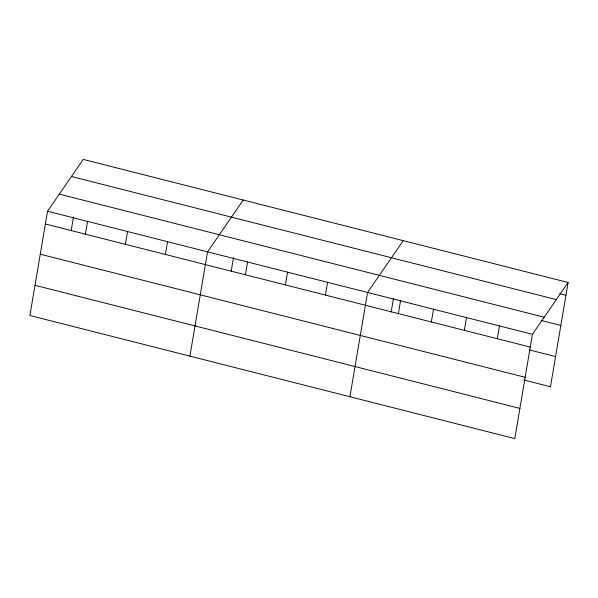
<?xml version="1.0" encoding="UTF-8"?>
<svg xmlns="http://www.w3.org/2000/svg" width="598" height="598" viewBox="0 0 598 598"><rect width="100%" height="100%" fill="white"/><g stroke="black" fill="none" stroke-linecap="round" stroke-linejoin="round"><path stroke-width="0.9" d="M47.534 211.229L29.9 315.505L514.781 438.596L532.422 334.319L568.1 282.495L83.219 159.404L47.534 211.229L532.422 334.319M71.155 230.738L73.472 217.014M85.379 234.154L87.54 221.387M125.386 244.305L127.546 231.538M165.384 254.464L167.545 241.697M189.91 356.124L207.551 251.848L243.229 200.024M231.164 271.357L233.482 257.633M245.389 274.774L247.55 262.006M285.396 284.925L287.556 272.157M325.394 295.083L327.555 282.316M349.92 396.743L367.561 292.467L403.239 240.643M391.174 311.977L393.499 298.252M398.373 313.606L400.533 300.839M431.345 321.978L433.505 309.211M464.317 330.343L466.477 317.575M497.289 338.715L499.45 325.947M568.1 282.495L550.466 386.771L523.728 379.984M559.706 293.678L565.94 295.263M71.446 176.507L556.327 299.598M59.314 194.126L544.195 317.217M541.227 320.483L560.834 325.462M45.381 223.996L530.262 347.087M529.731 350.009L555.572 356.572M40.268 254.195L525.156 377.286M35.005 285.306L519.894 408.397"/></g></svg>
